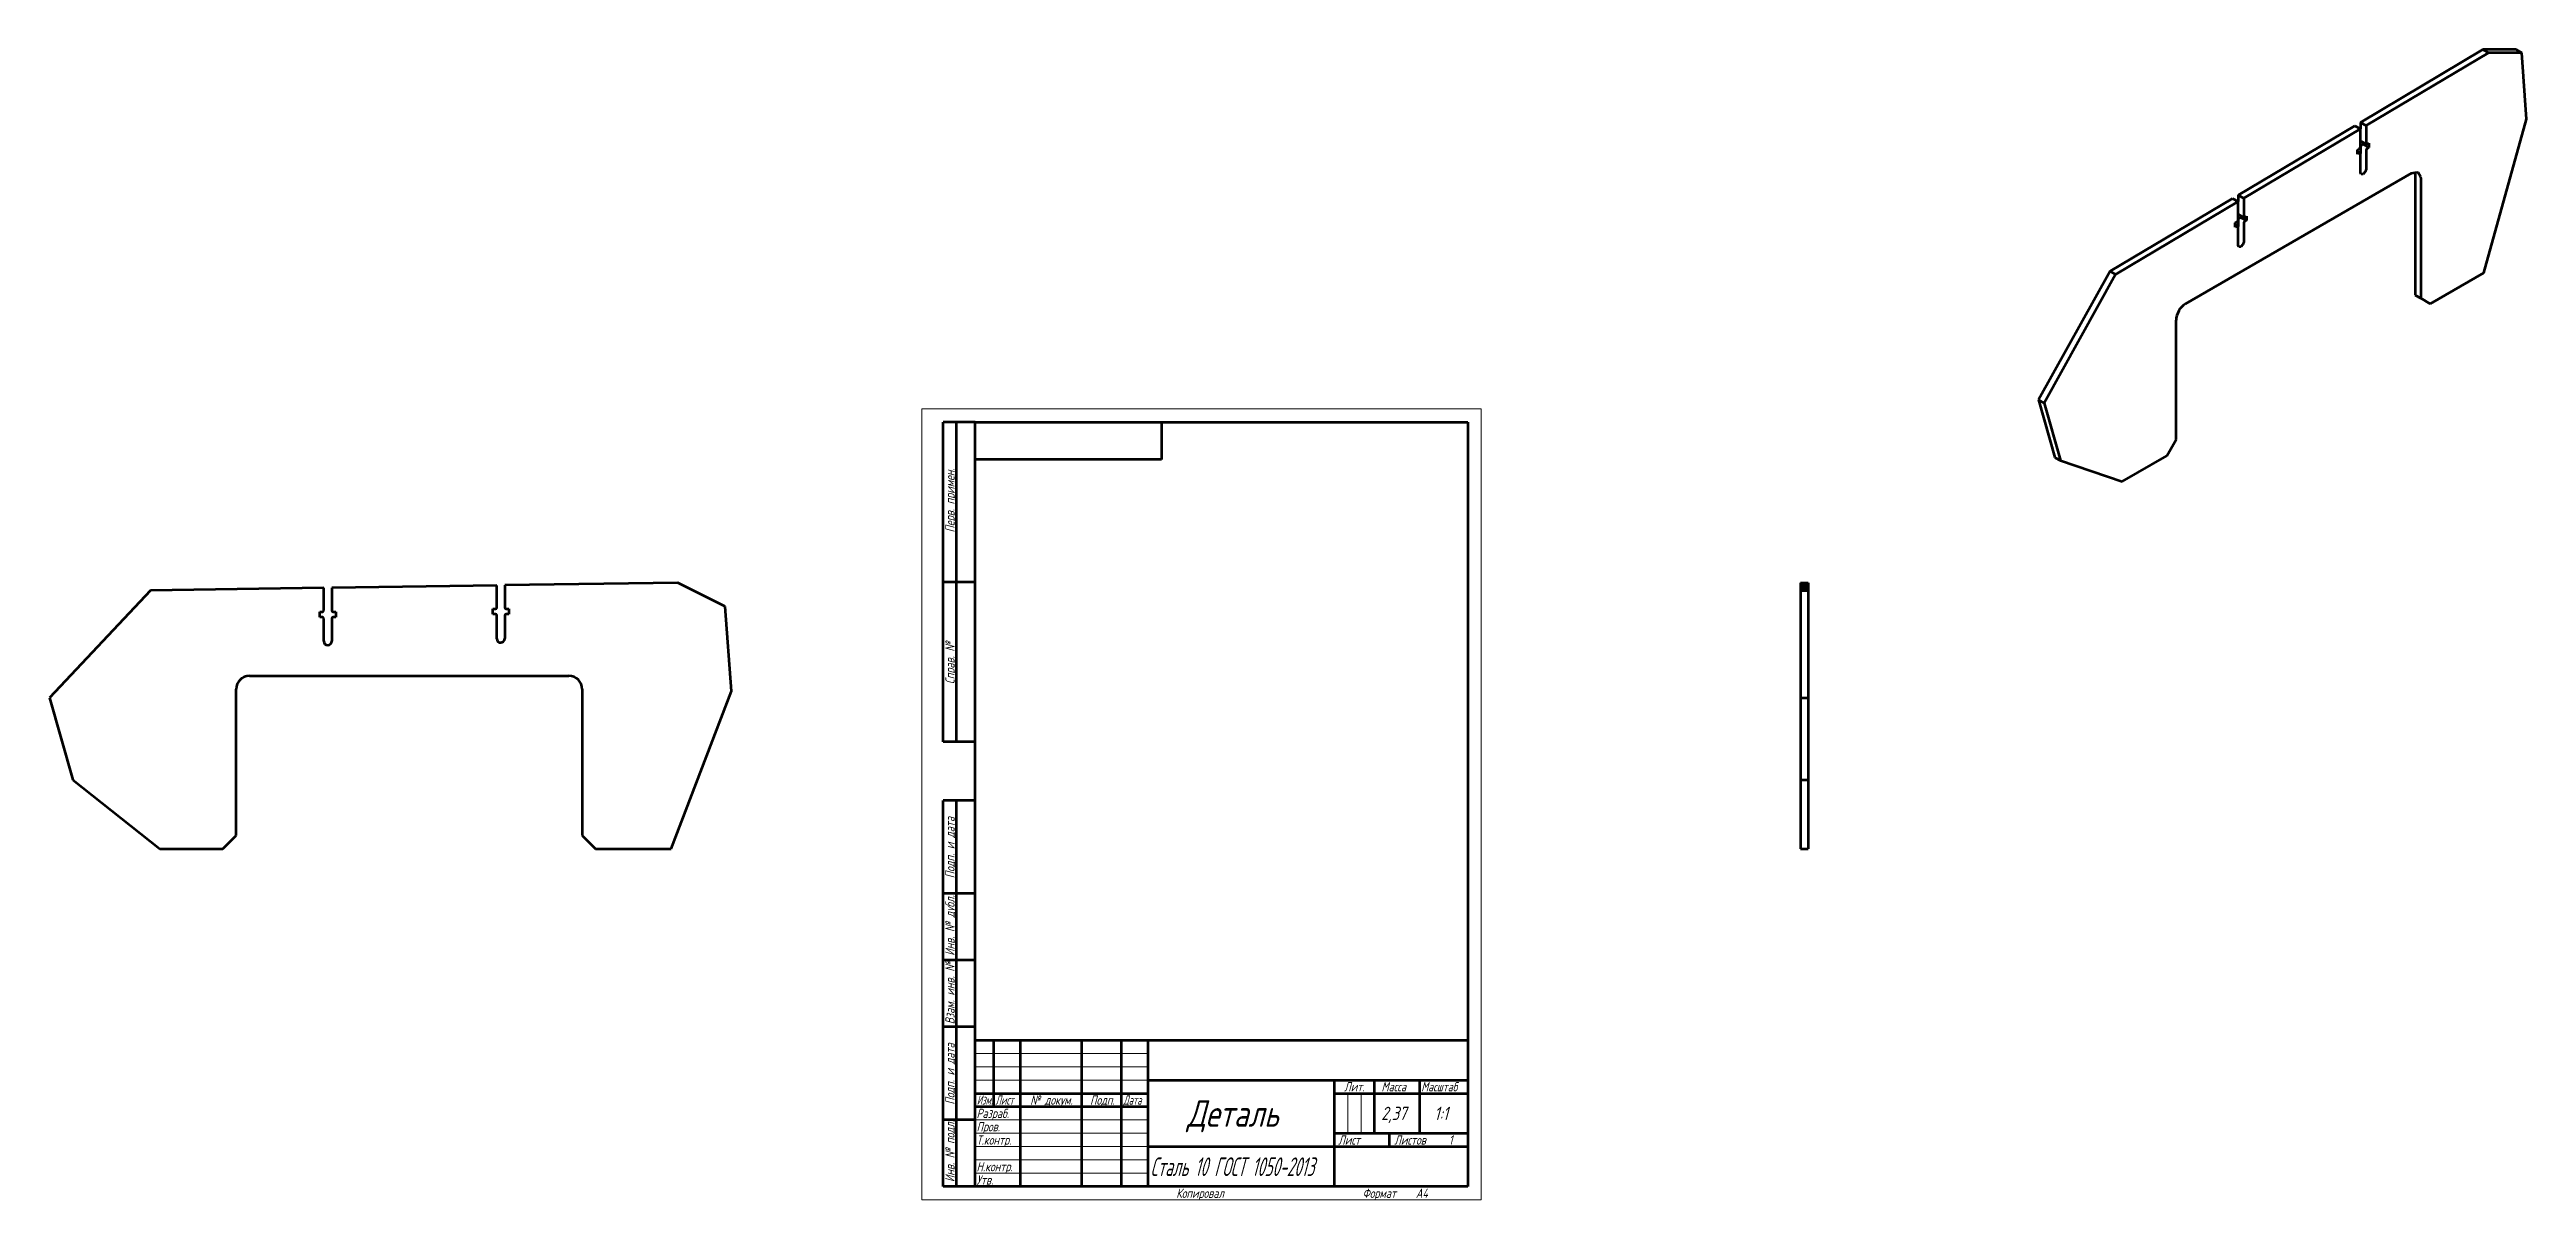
# Model space of a CAD drawing. Header units: millimetres. Extents: x -328 to 603, y 0 to 432.
import ezdxf

# ---------------------------------------------------------------- set-up
doc = ezdxf.new("R2010")
doc.units = ezdxf.units.MM
doc.linetypes.add('K5LT_BASIC', pattern=[0])
doc.linetypes.add('K5LT_THIN', pattern=[0])
doc.layers.add('Системный слой', color=7, linetype='Continuous')
doc.styles.add('KTEXTSTYLE', font='GOST_AU.SHX', dxfattribs={"width": 0.96, "height": 5})

# ---------------------------------------------------------------- blocks, each defined once
blk = doc.blocks.new('U0')
at = {"layer": 'Системный слой', "color": 150, "linetype": 'K5LT_BASIC', "lineweight": 60, "true_color": 0x0080ff}
for p, q in [((559.44, 385.52), (561.51, 385.94)), ((561.51, 385.94), (561.94, 385.77)), ((561.94, 385.77), (562.89, 384.32)), ((562.89, 384.32), (562.97, 383.48))]:
    blk.add_line(p, q, dxfattribs=at)
blk = doc.blocks.new('U1')
at = {"layer": 'Системный слой', "color": 150, "linetype": 'K5LT_BASIC', "lineweight": 60, "true_color": 0x0080ff}
for p, q in [((540.58, 385.16), (540.27, 385.83)), ((541.33, 385.23), (540.58, 385.16)), ((542.08, 386.02), (541.33, 385.23)), ((542.39, 387.07), (542.08, 386.02))]:
    blk.add_line(p, q, dxfattribs=at)
blk = doc.blocks.new('U2')
at = {"layer": 'Системный слой', "color": 150, "linetype": 'K5LT_BASIC', "lineweight": 60, "true_color": 0x0080ff}
for p, q in [((540.17, 393.17), (539.92, 393.15)), ((540.27, 392.94), (540.17, 393.17))]:
    blk.add_line(p, q, dxfattribs=at)
blk = doc.blocks.new('U3')
at = {"layer": 'Системный слой', "color": 150, "linetype": 'K5LT_BASIC', "lineweight": 60, "true_color": 0x0080ff}
for p, q in [((494.2, 365.7), (493.95, 365.68)), ((494.31, 365.47), (494.2, 365.7))]:
    blk.add_line(p, q, dxfattribs=at)
blk = doc.blocks.new('U4')
at = {"layer": 'Системный слой', "color": 150, "linetype": 'K5LT_BASIC', "lineweight": 60, "true_color": 0x0080ff}
for p, q in [((496.43, 369.15), (496.53, 368.92)), ((496.53, 368.92), (496.78, 368.94))]:
    blk.add_line(p, q, dxfattribs=at)
blk = doc.blocks.new('U5')
at = {"layer": 'Системный слой', "color": 150, "linetype": 'K5LT_BASIC', "lineweight": 60, "true_color": 0x0080ff}
for p, q in [((494.62, 357.85), (494.31, 358.51)), ((495.37, 357.92), (494.62, 357.85)), ((496.12, 358.71), (495.37, 357.92)), ((496.43, 359.76), (496.12, 358.71))]:
    blk.add_line(p, q, dxfattribs=at)
blk = doc.blocks.new('U6')
at = {"layer": 'Системный слой', "color": 150, "linetype": 'K5LT_BASIC', "lineweight": 60, "true_color": 0x0080ff}
for p, q in [((542.39, 396.62), (542.49, 396.39)), ((542.49, 396.39), (542.74, 396.41))]:
    blk.add_line(p, q, dxfattribs=at)
blk = doc.blocks.new('U7')
at = {"color": 7, "linetype": 'K5LT_THIN', "lineweight": 18}
for p, q in [((0, 0), (0, 297)), ((0, 297), (210, 297)), ((210, 297), (210, 0)), ((20, 55), (85, 55)), ((20, 50), (85, 50)), ((20, 45), (85, 45)), ((159.96, 25), (159.96, 40)), ((164.98, 25), (164.98, 40)), ((20, 30), (85, 30)), ((20, 25), (85, 25)), ((20, 20), (85, 20)), ((20, 15), (85, 15)), ((20, 10), (85, 10)), ((210, 0), (0, 0))]:
    blk.add_line(p, q, dxfattribs=at)
at = {"color": 150, "linetype": 'K5LT_BASIC', "lineweight": 60, "true_color": 0x0080ff}
for p, q in [((8, 172), (8, 292)), ((20, 292), (8, 292)), ((13, 172), (13, 292)), ((20, 5), (20, 292)), ((20, 292), (205, 292)), ((90, 292), (90, 278)), ((205, 292), (205, 5)), ((90, 278), (20, 278)), ((20, 232), (8, 232)), ((20, 172), (8, 172)), ((8, 5), (8, 150)), ((20, 150), (8, 150)), ((13, 5), (13, 150)), ((20, 115), (8, 115)), ((20, 90), (8, 90)), ((20, 65), (8, 65)), ((20, 60), (205, 60)), ((20, 5), (20, 60)), ((27, 35), (27, 60)), ((37, 5), (37, 60)), ((60, 5), (60, 60)), ((75, 5), (75, 60)), ((85, 5), (85, 60)), ((20, 40), (85, 40)), ((85, 45), (205, 45)), ((155, 5), (155, 45)), ((155, 40), (170, 40)), ((170, 25), (170, 45)), ((170, 40), (205, 40)), ((187, 25), (187, 45)), ((20, 30), (8, 30)), ((20, 35), (85, 35)), ((85, 20), (155, 20)), ((155, 25), (205, 25)), ((155, 20), (205, 20)), ((175.57, 20), (175.57, 25)), ((20, 5), (8, 5)), ((205, 5), (20, 5))]:
    blk.add_line(p, q, dxfattribs=at)
at = {"color": 7, "char_height": 3.5, "attachment_point": 1, "rotation": 90, "style": 'KTEXTSTYLE'}
for s, insert in [('\\H3.5;\\W0.965;\\Q15;\\Q15;Перв. примен.', (8.77, 250.61)), ('\\H3.5;\\W0.965;\\Q15;\\Q15;Справ. №', (8.77, 193.68)), ('\\H3.5;\\W0.965;\\Q15;\\Q15;Подп. и дата', (8.77, 120.75)), ('\\H3.5;\\W0.965;\\Q15;\\Q15;Инв. № дубл.', (8.77, 91.67)), ('\\H3.5;\\W0.965;\\Q15;\\Q15;Взам. инв. №', (8.77, 65.94)), ('\\H3.5;\\W0.965;\\Q15;\\Q15;Подп. и дата', (8.77, 35.75)), ('\\H3.5;\\W0.965;\\Q15;\\Q15;Инв. № подл.', (8.77, 6.67))]:
    blk.add_mtext(s, dxfattribs=dict(at, insert=insert))
at = {"color": 7, "attachment_point": 1, "style": 'KTEXTSTYLE'}
for s, insert, char_height in [('\\H3.5;\\W0.965;\\Q15;\\Q15;\\W0.797;Изм.', (20.61, 39.23), 3.5), ('\\H3.5;\\W0.965;\\Q15;\\Q15;\\W0.807;Лист', (27.6, 39.23), 3.5), ('\\H3.5;\\W0.965;\\Q15;\\Q15;№ докум.', (40.67, 39.23), 3.5), ('\\H3.5;\\W0.965;\\Q15;\\Q15;Подп.', (63.15, 39.23), 3.5), ('\\H3.5;\\W0.965;\\Q15;\\Q15;\\W0.807;Дата', (75.6, 39.23), 3.5), ('\\H3.5;\\W0.965;\\Q15;\\Q15;\\H10.00;Деталь', (99.53, 37.43), 10), ('\\H3.5;\\W0.965;\\Q15;\\Q15;Лит.', (158.56, 44.23), 3.5), ('\\H3.5;\\W0.965;\\Q15;\\Q15;Масса', (172.58, 44.23), 3.5), ('\\H3.5;\\W0.965;\\Q15;\\Q15;\\W0.941;Масштаб', (187.52, 44.23), 3.5), ('\\H3.5;\\W0.965;\\Q15;\\Q15;Разраб.', (20.5, 34.23), 3.5), ('\\H3.5;\\W0.965;\\Q15;\\Q15;Пров.', (20.5, 29.23), 3.5), ('\\H3.5;\\W0.965;\\Q15;\\Q15;\\H5.00;2,37', (172.5, 34.97), 5), ('\\H3.5;\\W0.965;\\Q15;\\Q15;\\H5.00;{\\c16711680;1:1}', (192.44, 34.97), 5), ('\\H3.5;\\W0.965;\\Q15;\\Q15;Т.контр.', (20.5, 24.23), 3.5), ('\\H3.5;\\W0.965;\\Q15;\\Q15;Лист', (156.36, 24.23), 3.5), ('\\H3.5;\\W0.965;\\Q15;\\Q15;Листов', (177.41, 24.23), 3.5), ('\\H3.5;\\W0.965;\\Q15;\\Q15;1', (197.91, 24.23), 3.5), ('\\H3.5;\\W0.965;\\Q15;\\Q15;Н.контр.', (20.5, 14.23), 3.5), ('\\H3.5;\\W0.965;\\Q15;\\Q15;\\W0.708;\\H7.00;Сталь 10 ГОСТ 1050-2013', (85.84, 15.95), 7), ('\\H3.5;\\W0.965;\\Q15;\\Q15;Утв.', (20.5, 9.23), 3.5), ('\\H3.5;\\W0.965;\\Q15;\\Q15;Копировал', (95.5, 4.23), 3.5), ('\\H3.5;\\W0.965;\\Q15;\\Q15;Формат', (165.5, 4.23), 3.5), ('\\H3.5;\\W0.965;\\Q15;\\Q15;A4', (185.5, 4.23), 3.5)]:
    blk.add_mtext(s, dxfattribs=dict(at, insert=insert, char_height=char_height))

msp = doc.modelspace()

# ---------------------------------------------------------------- linework, layer by layer
at = {"layer": 'Системный слой', "color": 150, "linetype": 'K5LT_BASIC', "lineweight": 60, "true_color": 0x0080ff}
for p, q in [((586.23, 431.96), (540.27, 404.64)), ((588.35, 430.73), (542.39, 403.42)), ((598.78, 431.98), (586.23, 431.96)), ((586.23, 431.96), (588.35, 430.73)), ((600.9, 430.75), (588.35, 430.73)), ((598.78, 431.98), (600.9, 430.75)), ((602.63, 405.78), (600.9, 430.75)), ((538.15, 403.38), (494.31, 377.33)), ((540.27, 402.16), (496.43, 376.11)), ((538.15, 403.38), (540.27, 402.16)), ((540.27, 404.64), (540.27, 402.16)), ((540.27, 404.64), (542.39, 403.42)), ((540.27, 395.39), (540.27, 402.16)), ((542.39, 403.42), (542.39, 396.62)), ((586.57, 348.11), (602.63, 405.78)), ((539.21, 394.37), (539.92, 394.78)), ((539.21, 392.74), (539.21, 394.37)), ((539.21, 393.72), (540.17, 393.17)), ((539.92, 393.15), (539.21, 392.74)), ((540.27, 395.39), (540.27, 392.94)), ((540.27, 385.83), (540.27, 392.94)), ((540.37, 397.61), (542.49, 396.39)), ((541.33, 396.41), (540.62, 396)), ((541.33, 397.06), (541.33, 396.41)), ((541.33, 396.41), (543.45, 395.19)), ((542.39, 394.17), (542.39, 387.07)), ((542.74, 396.41), (543.45, 396.82)), ((543.45, 395.19), (542.74, 394.78)), ((543.45, 396.82), (543.45, 395.19)), ((474.58, 336.53), (559.44, 385.52)), ((540.27, 385.83), (540.27, 385.83)), ((540.27, 385.83), (540.27, 385.83)), ((560.64, 385.97), (560.85, 384.7)), ((560.85, 384.7), (560.85, 339.79)), ((562.97, 383.48), (562.97, 338.57)), ((492.18, 376.07), (446.22, 348.76)), ((494.31, 374.85), (448.34, 347.53)), ((492.18, 376.07), (494.31, 374.85)), ((494.31, 377.33), (494.31, 374.85)), ((494.31, 377.33), (496.43, 376.11)), ((494.31, 367.92), (494.31, 374.85)), ((496.43, 376.11), (496.43, 369.15)), ((493.25, 366.9), (493.95, 367.31)), ((493.25, 365.27), (493.25, 366.9)), ((493.25, 366.25), (494.2, 365.7)), ((493.95, 365.68), (493.25, 365.27)), ((494.31, 367.92), (494.31, 365.47)), ((494.31, 358.51), (494.31, 365.47)), ((494.41, 370.14), (496.53, 368.92)), ((495.37, 368.94), (494.66, 368.53)), ((495.37, 369.59), (495.37, 368.94)), ((495.37, 368.94), (497.49, 367.72)), ((496.43, 366.7), (496.43, 359.76)), ((496.78, 368.94), (497.49, 369.35)), ((497.49, 367.72), (496.78, 367.31)), ((497.49, 369.35), (497.49, 367.72)), ((494.31, 358.51), (494.31, 358.51)), ((494.31, 358.51), (494.31, 358.51)), ((446.22, 348.76), (419.38, 300.38)), ((448.34, 347.53), (421.5, 299.16)), ((446.22, 348.76), (448.34, 347.53)), ((566.5, 336.53), (586.57, 348.11)), ((560.85, 339.79), (562.97, 338.57)), ((562.97, 338.57), (566.5, 336.53)), ((471.05, 285.49), (471.05, 330.41)), ((419.38, 300.38), (421.5, 299.16)), ((419.38, 300.38), (425.55, 278.82)), ((421.5, 299.16), (427.67, 277.59)), ((450.83, 269.74), (467.52, 279.38)), ((467.52, 279.38), (471.05, 285.49)), ((425.55, 278.82), (427.67, 277.59)), ((427.67, 277.59), (450.83, 269.74)), ((-289.69, 228.83), (-327.66, 188.56)), ((-224.69, 229.78), (-289.69, 228.83)), ((-224.69, 221.3), (-224.69, 229.78)), ((-159.69, 230.73), (-221.69, 229.83)), ((-221.69, 229.83), (-221.69, 221.3)), ((-159.69, 222.45), (-159.69, 230.73)), ((-91.69, 231.73), (-156.69, 230.78)), ((-156.69, 230.78), (-156.69, 222.45)), ((-73.94, 222.87), (-91.69, 231.73)), ((329.91, 231.73), (329.91, 230.78)), ((329.91, 231.73), (332.91, 231.73)), ((329.91, 230.78), (329.91, 230.73)), ((329.91, 230.78), (332.91, 230.78)), ((329.91, 230.73), (329.91, 229.83)), ((329.91, 230.73), (332.91, 230.73)), ((329.91, 229.83), (329.91, 229.78)), ((329.91, 229.83), (332.91, 229.83)), ((329.91, 229.78), (332.91, 229.78)), ((329.91, 229.78), (329.91, 228.83)), ((329.91, 228.83), (332.91, 228.83)), ((329.91, 228.83), (329.91, 188.56)), ((332.91, 231.73), (332.91, 230.78)), ((332.91, 230.78), (332.91, 230.73)), ((332.91, 230.73), (332.91, 229.83)), ((332.91, 229.83), (332.91, 229.78)), ((332.91, 229.78), (332.91, 228.83)), ((332.91, 228.83), (332.91, 188.56)), ((-226.19, 220.8), (-225.19, 220.8)), ((-226.19, 218.8), (-226.19, 220.8)), ((-225.19, 218.8), (-226.19, 218.8)), ((-224.69, 209.78), (-224.69, 218.3)), ((-221.69, 218.3), (-221.69, 209.8)), ((-221.19, 220.8), (-220.19, 220.8)), ((-220.19, 218.8), (-221.19, 218.8)), ((-220.19, 220.8), (-220.19, 218.8)), ((-161.19, 221.95), (-160.19, 221.95)), ((-161.19, 219.95), (-161.19, 221.95)), ((-160.19, 219.95), (-161.19, 219.95)), ((-159.69, 210.73), (-159.69, 219.45)), ((-156.69, 219.45), (-156.69, 210.75)), ((-156.19, 221.95), (-155.19, 221.95)), ((-155.19, 219.95), (-156.19, 219.95)), ((-155.19, 221.95), (-155.19, 219.95)), ((-71.5, 191.07), (-73.94, 222.87)), ((-224.69, 209.78), (-224.69, 209.78)), ((-159.69, 210.73), (-159.69, 210.73)), ((-252.58, 196.8), (-132.58, 196.8)), ((-327.66, 188.56), (-318.93, 157.79)), ((-257.58, 136.79), (-257.58, 191.8)), ((-127.58, 191.8), (-127.58, 136.79)), ((-94.22, 131.8), (-71.5, 191.07)), ((329.91, 188.56), (332.91, 188.56)), ((329.91, 188.56), (329.91, 157.79)), ((332.91, 188.56), (332.91, 157.79)), ((-318.93, 157.79), (-286.18, 131.8)), ((329.91, 157.79), (329.91, 131.8)), ((329.91, 157.79), (332.91, 157.79)), ((332.91, 157.79), (332.91, 131.8)), ((-286.18, 131.8), (-262.57, 131.8)), ((-262.57, 131.8), (-257.58, 136.79)), ((-127.58, 136.79), (-122.59, 131.8)), ((-122.59, 131.8), (-94.22, 131.8)), ((329.91, 131.8), (332.91, 131.8))]:
    msp.add_line(p, q, dxfattribs=at)
for centre, radius, start, end in [((-225.19, 221.3), 0.5, 270, 0), ((-225.19, 218.3), 0.5, 0, 90), ((-221.19, 221.3), 0.5, 180, 270), ((-221.19, 218.3), 0.5, 90, 180), ((-160.19, 222.45), 0.5, 270, 0), ((-160.19, 219.45), 0.5, 0, 90), ((-156.19, 222.45), 0.5, 180, 270), ((-156.19, 219.45), 0.5, 90, 180), ((-223.19, 209.8), 1.5, 180.8382, 0), ((-158.19, 210.75), 1.5, 180.8382, 0), ((-252.58, 191.8), 5, 90, 180), ((-132.58, 191.8), 5, 0, 90)]:
    msp.add_arc(centre, radius, start, end, dxfattribs=at)
for centre, major_axis, start_param, end_param in [((539.92, 395.19), (-0.25, -0.433), 0.785398, 2.356194), ((540.62, 398.05), (-0.25, -0.433), 5.497787, 6.283185), ((540.62, 395.6), (0.25, 0.433), 0.785398, 2.356194), ((542.74, 394.37), (0.25, 0.433), 0.785398, 2.356194), ((493.95, 367.72), (-0.25, -0.433), 0.785398, 2.356194), ((494.66, 370.58), (-0.25, -0.433), 5.497787, 6.283185), ((494.66, 368.13), (0.25, 0.433), 0.785398, 2.356194), ((496.78, 366.9), (0.25, 0.433), 0.785398, 2.356194), ((474.58, 332.45), (-2.5, -4.33), 3.926991, 5.497787)]:
    msp.add_ellipse(centre, major_axis=major_axis, ratio=0.57735, start_param=start_param, end_param=end_param, dxfattribs=at)

# ---------------------------------------------------------------- block references
msp.add_blockref('U7', (0, 0))
at = {"layer": 'Системный слой'}
for name in ['U2', 'U6', 'U1', 'U0', 'U3', 'U4', 'U5']:
    msp.add_blockref(name, (0, 0), dxfattribs=at)

doc.saveas('drawing.dxf')
